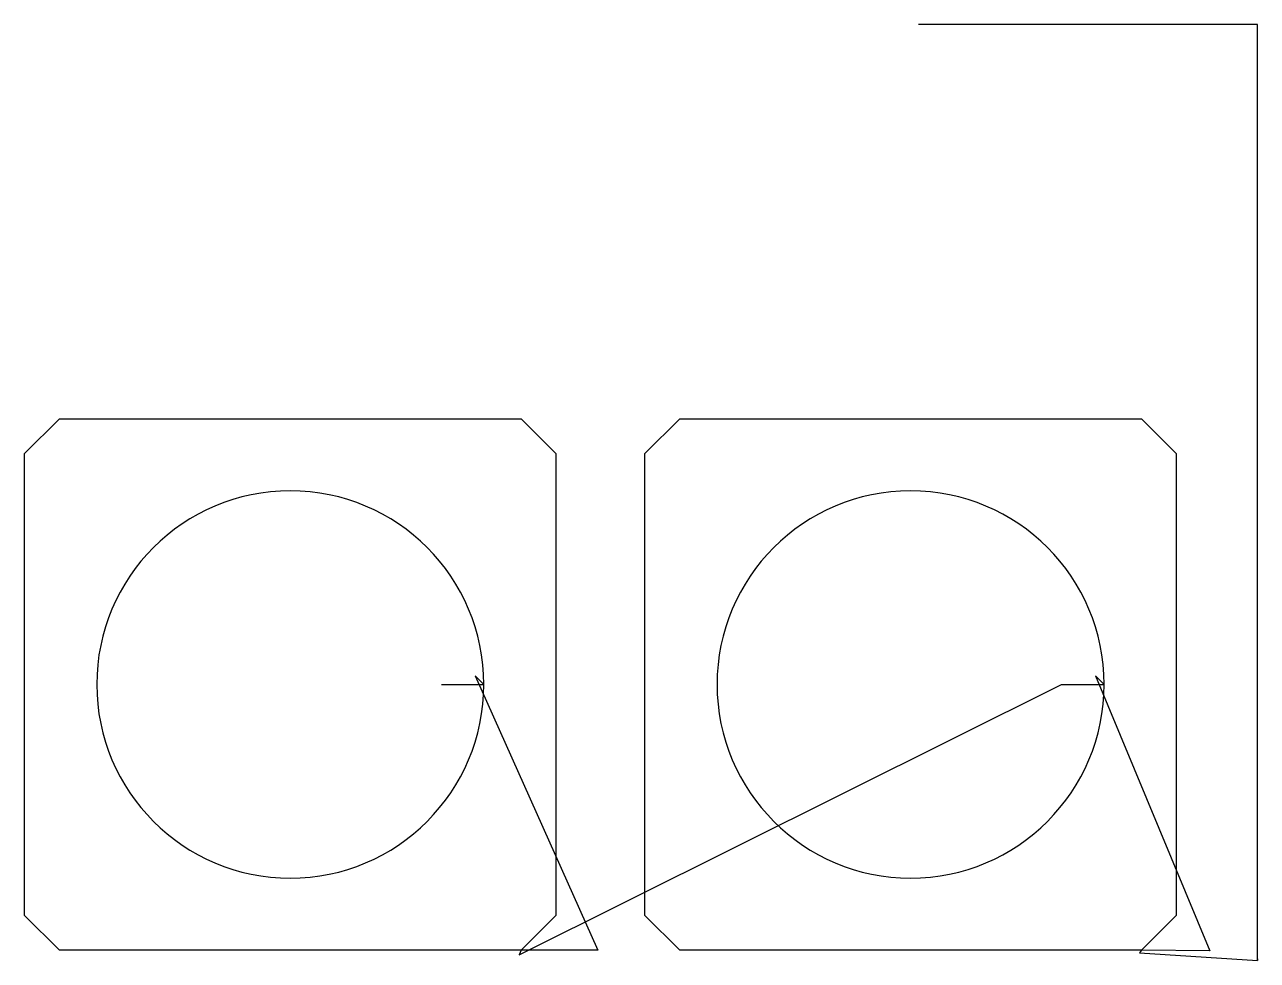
# Model space of a CAD drawing. Header units: metres. Extents: x 7 to 819, y 799 to 1415.
import ezdxf

# ---------------------------------------------------------------- set-up
doc = ezdxf.new("R2010")
doc.units = ezdxf.units.M

msp = doc.modelspace()

# ---------------------------------------------------------------- linework, layer by layer
at = {"layer": 'TOOL_0'}
for p, q in [((596.486, 1415.109), (595.486, 1415.109)), ((818.671, 1415.109), (596.486, 1415.109)), ((818.671, 800.026), (818.671, 1415.109)), ((6.64, 1132.74), (29.569, 1155.669)), ((29.569, 1155.669), (333.711, 1155.669)), ((333.711, 1155.669), (356.64, 1132.74)), ((415.26, 1132.741), (438.189, 1155.67)), ((438.189, 1155.67), (742.331, 1155.67)), ((742.331, 1155.67), (765.26, 1132.741)), ((6.64, 828.598), (6.64, 1132.74)), ((356.64, 1132.74), (356.64, 828.598)), ((415.26, 828.599), (415.26, 1132.741)), ((765.26, 1132.741), (765.26, 828.599)), ((309.14, 980.669), (303.483, 986.326)), ((303.483, 986.326), (384.184, 805.783)), ((717.76, 980.67), (712.103, 986.327)), ((712.103, 986.327), (787.391, 805.215)), ((281.14, 980.669), (309.14, 980.669)), ((332.421, 802.715), (689.76, 980.67)), ((689.76, 980.67), (717.76, 980.67)), ((29.569, 805.669), (6.64, 828.598)), ((356.64, 828.598), (333.711, 805.669)), ((438.189, 805.67), (415.26, 828.599)), ((765.26, 828.599), (742.331, 805.67)), ((333.711, 805.669), (29.569, 805.669)), ((333.711, 805.669), (332.421, 802.715)), ((384.184, 805.783), (333.711, 805.669)), ((742.331, 805.67), (438.189, 805.67)), ((742.331, 805.67), (741.147, 803.856)), ((787.391, 805.215), (742.331, 805.67)), ((741.147, 803.856), (818.671, 799.026)), ((818.671, 799.026), (818.671, 800.026)), ((818.671, 800.026), (818.671, 799.026)), ((818.671, 799.026), (818.671, 800.026))]:
    msp.add_line(p, q, dxfattribs=at)
for centre, start, end in [((181.64, 980.669), 0, 180), ((590.26, 980.67), 0, 180), ((181.64, 980.669), 180, 0), ((590.26, 980.67), 180, 0)]:
    msp.add_arc(centre, 127.5, start, end, dxfattribs=at)

doc.saveas('drawing.dxf')
